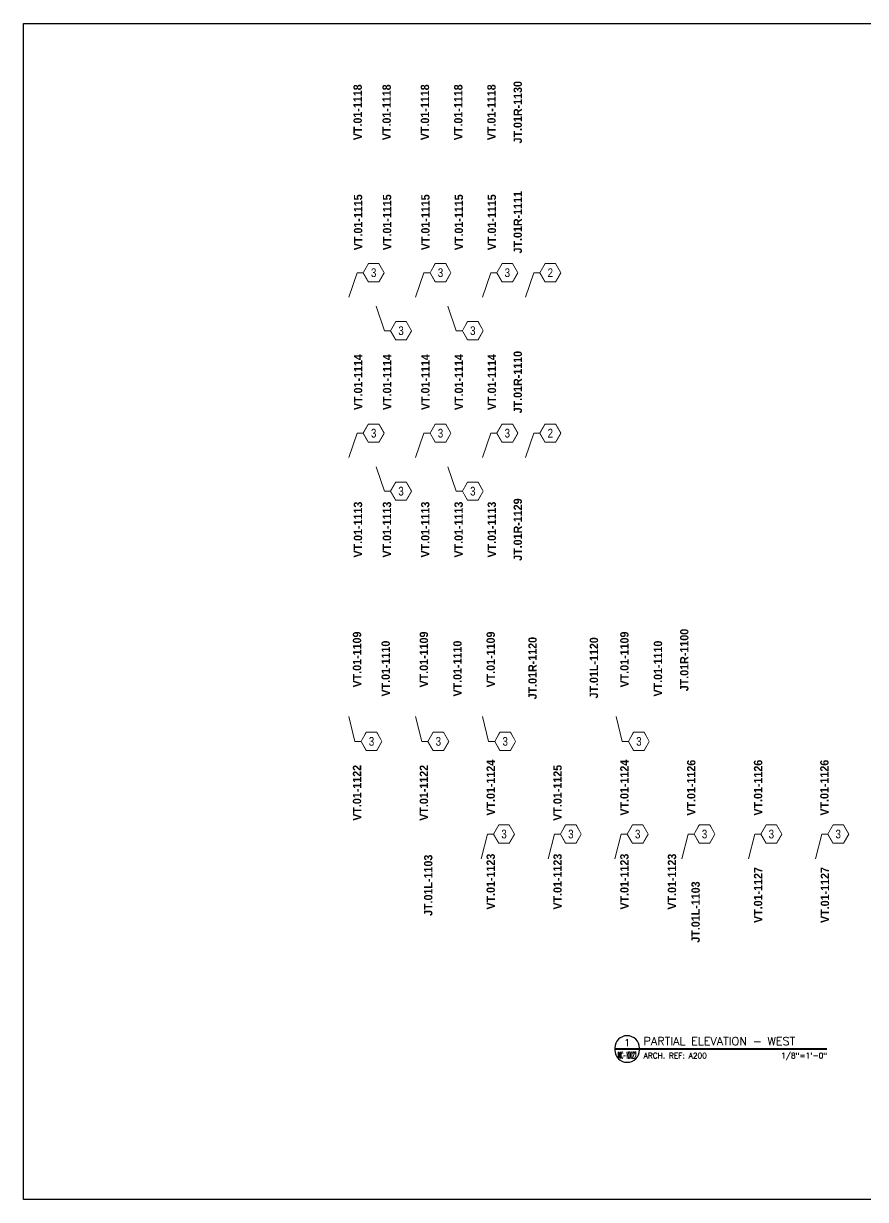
# Paper-space layout 'INC SFT.GL-10022' of a CAD drawing. Header units: inches. Extents: x 0.7 to 16.4, y -0.1 to 10.9.
# Drawn here: x 0.69 to 8.56, y -0.06 to 10.93 of the extents above; entities that cross this region are included whole.
import ezdxf
from ezdxf.enums import TextEntityAlignment as Align

# ---------------------------------------------------------------- set-up
doc = ezdxf.new("R2010")
doc.units = ezdxf.units.IN
doc.header["$MEASUREMENT"] = 0
doc.linetypes.add('PHANTOM2', pattern=[1.25, 0.625, -0.125, 0.125, -0.125, 0.125, -0.125])
for name, color, linetype, lineweight in [('!Note', 50, 'Continuous', 30), ('!Symbol', 131, 'Continuous', 30), ('!Tag', 144, 'Continuous', 9)]:
    doc.layers.add(name, color=color, linetype=linetype, lineweight=lineweight)
doc.layers.add('0 @ 1', color=7, linetype='Continuous')
doc.layers.add('Title Block', color=3, linetype='Continuous')
doc.styles.add('Arial Narrow', font='')
doc.styles.add('Arial Narrow Bold', font='')
doc.styles.add('DTL PROKYON T LIGHT', font='')
doc.styles.add('Romans', font='romans.shx', dxfattribs={"width": 0.8})
doc.styles.add('RS8', font='romans.shx', dxfattribs={"width": 0.8})
doc.styles.get("Standard").update_dxf_attribs({"font": 'arial.ttf'})
doc.styles.get('Arial Narrow').set_extended_font_data('Arial Narrow')
doc.styles.get('Arial Narrow Bold').set_extended_font_data('Arial Narrow', bold=True)
doc.styles.get('DTL PROKYON T LIGHT').set_extended_font_data('DTL Prokyon T Light')

# ---------------------------------------------------------------- blocks, each defined once
blk = doc.blocks.new('address')
at = {"color": 7, "style": 'DTL PROKYON T LIGHT'}
for s, p in [('40 TIOGA WAY ', (33.92, -0.018)), ('SUITE 250 MARBLEHEAD', (33.92, -0.359)), ('MA01945 USA', (33.92, -0.71)), ('TEL:   +1-7816392644', (33.859, -1.426)), ('FAX:   +1-7816398055', (33.798, -1.785))]:
    blk.add_text(s, height=0.22807, dxfattribs=at).set_placement(p)
blk = doc.blocks.new('A$C1EC02458')
at = {"xscale": 5.697759963648, "yscale": 5.697759963648, "zscale": 5.697759963648}
blk.add_blockref('address', (-191.61, 14.7), dxfattribs=at)
blk = doc.blocks.new('TTB_DIE DRAWING_A4')
at = {"layer": 'Title Block', "color": 5, "linetype": 'Continuous'}
blk.add_line((204.9, 64.53), (204.9, 0), dxfattribs=at)
at = {"layer": 'Title Block', "color": 5}
blk.add_line((270, 64.53), (204.9, 64.53), dxfattribs=at)
at = {"layer": 'Title Block', "color": 4}
for p, q in [((270, 51.51), (204.9, 51.51)), ((204.9, 42.32), (270, 42.32)), ((243.16, 42.32), (243.16, 17.08)), ((243.16, 33.32), (204.9, 33.32)), ((204.9, 24.31), (243.16, 24.31)), ((270, 17.08), (204.9, 17.08)), ((256.3, 17.08), (256.3, 4.93)), ((270, 4.93), (204.9, 4.93))]:
    blk.add_line(p, q, dxfattribs=at)
at = {"layer": 'Title Block', "color": 64}
for p, q in [((215.75, 51.51), (215.75, 42.32)), ((270, 47.17), (204.9, 47.17)), ((216.4, 17.08), (216.4, 24.31)), ((227.9, 17.08), (227.9, 24.31)), ((204.9, 20.69), (243.16, 20.69))]:
    blk.add_line(p, q, dxfattribs=at)
at = {"layer": 'Title Block', "color": 5}
blk.add_lwpolyline([(270, 0), (0, 0), (0, 190), (270, 190)], close=True, dxfattribs=at)
at = {"layer": 'Title Block', "color": 3, "linetype": 'PHANTOM2', "ltscale": 0.3, "const_width": 0.125}
for points in [[(219.7, 58.88), (217.9, 57.98), (237.49, 57.98), (235.69, 57.08)], [(217.9, 54.56), (237.49, 54.56)]]:
    blk.add_lwpolyline(points, dxfattribs=at)
blk.add_blockref('A$C1EC02458', (243.01, 17.08))
at = {"layer": 'Title Block', "attachment_point": 6, "style": 'RS8'}
for s, insert, char_height in [('NOTES :', (212.43, 62.07), 1.329), ('ALL ITEMS ENGRAVED FROM INSIDE', (258.92, 62.26), 1.8084), ('GRAIN DIRECTION', (258.57, 58.31), 1.8084), ('EXPOSED SURFACE', (260.94, 54.36), 1.8084), ('FINISH :', (212.37, 49.33), 1.329), ('MATERIAL', (213.13, 44.77), 1.329), ('PROJECT:', (213.88, 40.52), 1.447), ('DRWG TITLE:', (216.47, 31.51), 1.4467), ('DRAWN BY', (215.14, 22.25), 1.447), ('NAME', (220.31, 23.42), 1.157), ('DATE', (231.45, 23.42), 1.157), ('SUBMITTED', (215.04, 18.64), 1.447), ('\\PDRWG.NO.', (214.09, 16.5), 1.447), ('\\PREVISION NO.', (268.67, 16.5), 1.4467), ('ORIGINAL SIZE OF DRWG : A', (246.2, 2.45), 1.8084)]:
    blk.add_mtext(s, dxfattribs=dict(at, insert=insert, char_height=char_height))
blk = doc.blocks.new('*U462')
at = {"flags": 128}
blk.add_lwpolyline([(0.45, 0.018, 1), (0, 0.018), (0, -0.018, 1), (0.45, -0.018)], format="xyb", dxfattribs=at)
at = {"const_width": 0.035}
blk.add_lwpolyline([(0, 0), (3.877, 0)], dxfattribs=at)
at = {"layer": '0 @ 1'}
for tag, height, style, p in [('VIEW', 0.15, 'Arial Narrow Bold', (0.525, 0.22)), ('ARCHITECTURALREFERENCE', 0.1, 'Arial Narrow', (0.525, -0.07))]:
    blk.add_attdef(tag, text='', height=height, dxfattribs=dict(at, style=style)).set_placement(p, align=Align.TOP_LEFT)
at = {"layer": '0 @ 1', "style": 'Arial Narrow'}
for tag, height, p in [('VIEWNUMBER', 0.125, (0.225, 0.177)), ('SHEETREFERENCE', 0.075, (0.225, -0.052))]:
    blk.add_attdef(tag, text='', height=height, dxfattribs=at).set_placement(p, align=Align.TOP_CENTER)
blk.add_attdef('SCALE', text='', height=0.1, dxfattribs=at).set_placement((3.877, -0.07), align=Align.TOP_RIGHT)
blk = doc.blocks.new('*U1065')
at = {"color": 144, "linetype": 'Continuous', "lineweight": 9}
for points in [[(-2.64, 0), (-1.32, 2.29), (1.32, 2.29), (2.64, 0), (1.32, -2.29), (-1.32, -2.29)], [(-2.52, 0), (-1.26, 2.18), (1.26, 2.18), (2.52, 0), (1.26, -2.18), (-1.26, -2.18)]]:
    blk.add_lwpolyline(points, close=True, dxfattribs=at)
at = {"linetype": 'Continuous', "width": 0.8}
blk.add_attdef('NUMBER', text='', height=2.21, dxfattribs=at).set_placement((0, 0), align=Align.MIDDLE_CENTER)
blk.add_wipeout([(-1.26, 2.18), (1.26, 2.18), (2.52, 0), (1.26, -2.18), (-1.26, -2.18), (-2.52, 0)])
blk = doc.blocks.new('*U1067')
at = {"color": 144, "linetype": 'Continuous', "lineweight": 9}
for points in [[(-2.64, 0), (-1.32, 2.29), (1.32, 2.29), (2.64, 0), (1.32, -2.29), (-1.32, -2.29)], [(-2.52, 0), (-1.26, 2.18), (1.26, 2.18), (2.52, 0), (1.26, -2.18), (-1.26, -2.18)]]:
    blk.add_lwpolyline(points, close=True, dxfattribs=at)
at = {"linetype": 'Continuous', "width": 0.8}
blk.add_attdef('NUMBER', text='', height=2.21, dxfattribs=at).set_placement((0, 0), align=Align.MIDDLE_CENTER)
blk.add_wipeout([(-1.26, 2.18), (1.26, 2.18), (2.52, 0), (1.26, -2.18), (-1.26, -2.18), (-2.52, 0)])
blk = doc.blocks.new('*U1068')
at = {"color": 144, "linetype": 'Continuous', "lineweight": 9}
for points in [[(-2.64, 0), (-1.32, 2.29), (1.32, 2.29), (2.64, 0), (1.32, -2.29), (-1.32, -2.29)], [(-2.52, 0), (-1.26, 2.18), (1.26, 2.18), (2.52, 0), (1.26, -2.18), (-1.26, -2.18)]]:
    blk.add_lwpolyline(points, close=True, dxfattribs=at)
at = {"linetype": 'Continuous', "width": 0.8}
blk.add_attdef('NUMBER', text='', height=2.21, dxfattribs=at).set_placement((0, 0), align=Align.MIDDLE_CENTER)
blk.add_wipeout([(-1.26, 2.18), (1.26, 2.18), (2.52, 0), (1.26, -2.18), (-1.26, -2.18), (-2.52, 0)])
blk = doc.blocks.new('*U1069')
at = {"color": 144, "linetype": 'Continuous', "lineweight": 9}
for points in [[(-2.64, 0), (-1.32, 2.29), (1.32, 2.29), (2.64, 0), (1.32, -2.29), (-1.32, -2.29)], [(-2.52, 0), (-1.26, 2.18), (1.26, 2.18), (2.52, 0), (1.26, -2.18), (-1.26, -2.18)]]:
    blk.add_lwpolyline(points, close=True, dxfattribs=at)
at = {"linetype": 'Continuous', "width": 0.8}
blk.add_attdef('NUMBER', text='', height=2.21, dxfattribs=at).set_placement((0, 0), align=Align.MIDDLE_CENTER)
blk.add_wipeout([(-1.26, 2.18), (1.26, 2.18), (2.52, 0), (1.26, -2.18), (-1.26, -2.18), (-2.52, 0)])
blk = doc.blocks.new('*U1071')
at = {"color": 144, "linetype": 'Continuous', "lineweight": 9}
for points in [[(-2.64, 0), (-1.32, 2.29), (1.32, 2.29), (2.64, 0), (1.32, -2.29), (-1.32, -2.29)], [(-2.52, 0), (-1.26, 2.18), (1.26, 2.18), (2.52, 0), (1.26, -2.18), (-1.26, -2.18)]]:
    blk.add_lwpolyline(points, close=True, dxfattribs=at)
at = {"linetype": 'Continuous', "width": 0.8}
blk.add_attdef('NUMBER', text='', height=2.21, dxfattribs=at).set_placement((0, 0), align=Align.MIDDLE_CENTER)
blk.add_wipeout([(-1.26, 2.18), (1.26, 2.18), (2.52, 0), (1.26, -2.18), (-1.26, -2.18), (-2.52, 0)])
blk = doc.blocks.new('*U1072')
at = {"color": 144, "linetype": 'Continuous', "lineweight": 9}
for points in [[(-2.64, 0), (-1.32, 2.29), (1.32, 2.29), (2.64, 0), (1.32, -2.29), (-1.32, -2.29)], [(-2.52, 0), (-1.26, 2.18), (1.26, 2.18), (2.52, 0), (1.26, -2.18), (-1.26, -2.18)]]:
    blk.add_lwpolyline(points, close=True, dxfattribs=at)
at = {"linetype": 'Continuous', "width": 0.8}
blk.add_attdef('NUMBER', text='', height=2.21, dxfattribs=at).set_placement((0, 0), align=Align.MIDDLE_CENTER)
blk.add_wipeout([(-1.26, 2.18), (1.26, 2.18), (2.52, 0), (1.26, -2.18), (-1.26, -2.18), (-2.52, 0)])
blk = doc.blocks.new('*U1073')
at = {"color": 144, "linetype": 'Continuous', "lineweight": 9}
for points in [[(-2.64, 0), (-1.32, 2.29), (1.32, 2.29), (2.64, 0), (1.32, -2.29), (-1.32, -2.29)], [(-2.52, 0), (-1.26, 2.18), (1.26, 2.18), (2.52, 0), (1.26, -2.18), (-1.26, -2.18)]]:
    blk.add_lwpolyline(points, close=True, dxfattribs=at)
at = {"linetype": 'Continuous', "width": 0.8}
blk.add_attdef('NUMBER', text='', height=2.21, dxfattribs=at).set_placement((0, 0), align=Align.MIDDLE_CENTER)
blk.add_wipeout([(-1.26, 2.18), (1.26, 2.18), (2.52, 0), (1.26, -2.18), (-1.26, -2.18), (-2.52, 0)])
blk = doc.blocks.new('*U1074')
at = {"color": 144, "linetype": 'Continuous', "lineweight": 9}
for points in [[(-2.64, 0), (-1.32, 2.29), (1.32, 2.29), (2.64, 0), (1.32, -2.29), (-1.32, -2.29)], [(-2.52, 0), (-1.26, 2.18), (1.26, 2.18), (2.52, 0), (1.26, -2.18), (-1.26, -2.18)]]:
    blk.add_lwpolyline(points, close=True, dxfattribs=at)
at = {"linetype": 'Continuous', "width": 0.8}
blk.add_attdef('NUMBER', text='', height=2.21, dxfattribs=at).set_placement((0, 0), align=Align.MIDDLE_CENTER)
blk.add_wipeout([(-1.26, 2.18), (1.26, 2.18), (2.52, 0), (1.26, -2.18), (-1.26, -2.18), (-2.52, 0)])
blk = doc.blocks.new('*U1076')
at = {"color": 144, "linetype": 'Continuous', "lineweight": 9}
for points in [[(-2.64, 0), (-1.32, 2.29), (1.32, 2.29), (2.64, 0), (1.32, -2.29), (-1.32, -2.29)], [(-2.52, 0), (-1.26, 2.18), (1.26, 2.18), (2.52, 0), (1.26, -2.18), (-1.26, -2.18)]]:
    blk.add_lwpolyline(points, close=True, dxfattribs=at)
at = {"linetype": 'Continuous', "width": 0.8}
blk.add_attdef('NUMBER', text='', height=2.21, dxfattribs=at).set_placement((0, 0), align=Align.MIDDLE_CENTER)
blk.add_wipeout([(-1.26, 2.18), (1.26, 2.18), (2.52, 0), (1.26, -2.18), (-1.26, -2.18), (-2.52, 0)])
blk = doc.blocks.new('*U1077')
at = {"color": 144, "linetype": 'Continuous', "lineweight": 9}
for points in [[(-2.64, 0), (-1.32, 2.29), (1.32, 2.29), (2.64, 0), (1.32, -2.29), (-1.32, -2.29)], [(-2.52, 0), (-1.26, 2.18), (1.26, 2.18), (2.52, 0), (1.26, -2.18), (-1.26, -2.18)]]:
    blk.add_lwpolyline(points, close=True, dxfattribs=at)
at = {"linetype": 'Continuous', "width": 0.8}
blk.add_attdef('NUMBER', text='', height=2.21, dxfattribs=at).set_placement((0, 0), align=Align.MIDDLE_CENTER)
blk.add_wipeout([(-1.26, 2.18), (1.26, 2.18), (2.52, 0), (1.26, -2.18), (-1.26, -2.18), (-2.52, 0)])
blk = doc.blocks.new('*U1078')
at = {"color": 144, "linetype": 'Continuous', "lineweight": 9}
for points in [[(-2.64, 0), (-1.32, 2.29), (1.32, 2.29), (2.64, 0), (1.32, -2.29), (-1.32, -2.29)], [(-2.52, 0), (-1.26, 2.18), (1.26, 2.18), (2.52, 0), (1.26, -2.18), (-1.26, -2.18)]]:
    blk.add_lwpolyline(points, close=True, dxfattribs=at)
at = {"linetype": 'Continuous', "width": 0.8}
blk.add_attdef('NUMBER', text='', height=2.21, dxfattribs=at).set_placement((0, 0), align=Align.MIDDLE_CENTER)
blk.add_wipeout([(-1.26, 2.18), (1.26, 2.18), (2.52, 0), (1.26, -2.18), (-1.26, -2.18), (-2.52, 0)])

psp = doc.layouts.new('INC SFT.GL-10022')

# ---------------------------------------------------------------- linework, layer by layer
at = {"layer": '!Tag', "lineweight": 13}
for points in [[(3.986, 8.292), (4.064, 8.064), (4.121, 8.064)], [(4.657, 8.292), (4.735, 8.064), (4.792, 8.064)], [(3.986, 6.792), (4.064, 6.564), (4.121, 6.564)], [(4.657, 6.792), (4.735, 6.564), (4.792, 6.564)]]:
    psp.add_lwpolyline(points, dxfattribs=at)

# ---------------------------------------------------------------- block references
at = {"layer": '!Symbol'}
ref = psp.add_blockref('*U462', (6.218, 1.351), dxfattribs=dict(at, xscale=0.511811023622, yscale=0.511811023622, zscale=0.511811023622))
ref.add_attrib('VIEWNUMBER', '1', dxfattribs={"layer": '0 @ 1', "height": 0.064, "style": 'Romans'}).set_placement((6.333, 1.442), align=Align.TOP_CENTER)
ref.add_attrib('SHEETREFERENCE', 'INC-10022', dxfattribs={"layer": '0', "height": 0.0625, "style": 'Romans', "width": 0.3}).set_placement((6.333, 1.324), align=Align.TOP_CENTER)
ref.add_attrib('VIEW', 'PARTIAL ELEVATION - WEST', dxfattribs={"layer": '0 @ 1', "height": 0.07677, "style": 'Romans'}).set_placement((6.487, 1.463), align=Align.TOP_LEFT)
ref.add_attrib('SCALE', '1/8"=1\'-0"', dxfattribs={"layer": '0 @ 1', "height": 0.0512, "style": 'Romans'}).set_placement((8.203, 1.315), align=Align.TOP_RIGHT)
ref.add_attrib('ARCHITECTURALREFERENCE', 'ARCH. REF: A200', dxfattribs={"layer": '0 @ 1', "height": 0.05118, "style": 'Romans'}).set_placement((6.487, 1.315), align=Align.TOP_LEFT)

# ---------------------------------------------------------------- texts
at = {"layer": '!Note', "color": 1, "char_height": 0.07812, "width": 0.2617, "attachment_point": 5, "rotation": 90, "style": 'Romans', "bg_fill": 3, "box_fill_scale": 1, "bg_fill_color": 0, "bg_fill_transparency": 0}
for s, insert in [('\\fArial Black|b0|i0|c0|p34;VT.01-1109', (4.433, 4.991)), ('\\fArial Black|b0|i0|c0|p34;VT.01-1109', (5.058, 4.991)), ('\\fArial Black|b0|i0|c0|p34;VT.01-1109', (6.308, 4.991)), ('\\fArial Black|b0|i0|c0|p34;VT.01-1110', (4.076, 4.906)), ('\\fArial Black|b0|i0|c0|p34;VT.01-1110', (4.747, 4.906)), ('\\fArial Black|b0|i0|c0|p34;VT.01-1110', (6.622, 4.906)), ('\\fArial Black|b0|i0|c0|p34;VT.01-1122', (3.808, 3.745)), ('\\fArial Black|b0|i0|c0|p34;VT.01-1122', (4.433, 3.745)), ('\\fArial Black|b0|i0|c0|p34;VT.01-1124', (5.058, 3.793)), ('\\fArial Black|b0|i0|c0|p34;VT.01-1125', (5.683, 3.745)), ('\\fArial Black|b0|i0|c0|p34;VT.01-1124', (6.308, 3.793)), ('\\fArial Black|b0|i0|c0|p34;VT.01-1126', (6.933, 3.793)), ('\\fArial Black|b0|i0|c0|p34;VT.01-1126', (7.558, 3.793)), ('\\fArial Black|b0|i0|c0|p34;VT.01-1126', (8.178, 3.793)), ('\\fArial Black|b0|i0|c0|p34;VT.01-1123', (5.058, 2.915)), ('\\fArial Black|b0|i0|c0|p34;VT.01-1123', (5.683, 2.915)), ('\\fArial Black|b0|i0|c0|p34;VT.01-1123', (6.308, 2.915)), ('\\fArial Black|b0|i0|c0|p34;VT.01-1123', (6.753, 2.915)), ('\\fArial Black|b0|i0|c0|p34;VT.01-1127', (7.558, 2.79)), ('\\fArial Black|b0|i0|c0|p34;VT.01-1127', (8.183, 2.79))]:
    psp.add_mtext(s, dxfattribs=dict(at, insert=insert))
at = {"layer": '!Note', "color": 2, "char_height": 0.07812, "width": 0.2617, "attachment_point": 5, "rotation": 90, "style": 'Romans', "bg_fill": 3, "box_fill_scale": 1, "bg_fill_color": 0, "bg_fill_transparency": 0}
for insert in [(4.474, 2.881), (6.974, 2.631)]:
    psp.add_mtext('\\fArial Black|b0|i0|c0|p34;JT.01L-1103', dxfattribs=dict(at, insert=insert))

# ---------------------------------------------------------------- next in the draw order: block references
at = {"xscale": 0.057839992223, "yscale": 0.057839992223, "zscale": 0.057839992223}
psp.add_blockref('TTB_DIE DRAWING_A4', (0.689, -0.055), dxfattribs=at)

# ---------------------------------------------------------------- next in the draw order: block references
at = {"layer": '!Tag'}
ref = psp.add_blockref('*U1065', (3.963, 8.606), dxfattribs=dict(at, xscale=0.036987950213, yscale=0.036987950213, zscale=0.036987950213, rotation=180))
ref.add_attrib('NUMBER', '3', dxfattribs={"layer": '0', "linetype": 'Continuous', "height": 0.0817, "width": 0.8}).set_placement((3.963, 8.606), align=Align.MIDDLE_CENTER)
ref = psp.add_blockref('*U1067', (4.588, 8.606), dxfattribs=dict(at, xscale=0.036987950213, yscale=0.036987950213, zscale=0.036987950213, rotation=180))
ref.add_attrib('NUMBER', '3', dxfattribs={"layer": '0', "linetype": 'Continuous', "height": 0.0817, "width": 0.8}).set_placement((4.588, 8.606), align=Align.MIDDLE_CENTER)
ref = psp.add_blockref('*U1068', (5.213, 8.606), dxfattribs=dict(at, xscale=0.036987950213, yscale=0.036987950213, zscale=0.036987950213, rotation=180))
ref.add_attrib('NUMBER', '3', dxfattribs={"layer": '0', "linetype": 'Continuous', "height": 0.0817, "width": 0.8}).set_placement((5.213, 8.606), align=Align.MIDDLE_CENTER)
ref = psp.add_blockref('*U1069', (5.615, 8.606), dxfattribs=dict(at, xscale=0.036987950213, yscale=0.036987950213, zscale=0.036987950213, rotation=180))
ref.add_attrib('NUMBER', '2', dxfattribs={"layer": '0', "linetype": 'Continuous', "height": 0.0817, "width": 0.8}).set_placement((5.615, 8.606), align=Align.MIDDLE_CENTER)
ref = psp.add_blockref('*U1065', (4.219, 8.064), dxfattribs=dict(at, xscale=0.036987950213, yscale=0.036987950213, zscale=0.036987950213, rotation=180))
ref.add_attrib('NUMBER', '3', dxfattribs={"layer": '0', "linetype": 'Continuous', "height": 0.0817, "width": 0.8}).set_placement((4.219, 8.064), align=Align.MIDDLE_CENTER)
ref = psp.add_blockref('*U1065', (4.89, 8.064), dxfattribs=dict(at, xscale=0.036987950213, yscale=0.036987950213, zscale=0.036987950213, rotation=180))
ref.add_attrib('NUMBER', '3', dxfattribs={"layer": '0', "linetype": 'Continuous', "height": 0.0817, "width": 0.8}).set_placement((4.89, 8.064), align=Align.MIDDLE_CENTER)
ref = psp.add_blockref('*U1071', (3.963, 7.106), dxfattribs=dict(at, xscale=0.036987950213, yscale=0.036987950213, zscale=0.036987950213, rotation=180))
ref.add_attrib('NUMBER', '3', dxfattribs={"layer": '0', "linetype": 'Continuous', "height": 0.0817, "width": 0.8}).set_placement((3.963, 7.106), align=Align.MIDDLE_CENTER)
ref = psp.add_blockref('*U1072', (4.588, 7.106), dxfattribs=dict(at, xscale=0.036987950213, yscale=0.036987950213, zscale=0.036987950213, rotation=180))
ref.add_attrib('NUMBER', '3', dxfattribs={"layer": '0', "linetype": 'Continuous', "height": 0.0817, "width": 0.8}).set_placement((4.588, 7.106), align=Align.MIDDLE_CENTER)
ref = psp.add_blockref('*U1073', (5.213, 7.106), dxfattribs=dict(at, xscale=0.036987950213, yscale=0.036987950213, zscale=0.036987950213, rotation=180))
ref.add_attrib('NUMBER', '3', dxfattribs={"layer": '0', "linetype": 'Continuous', "height": 0.0817, "width": 0.8}).set_placement((5.213, 7.106), align=Align.MIDDLE_CENTER)
ref = psp.add_blockref('*U1074', (5.615, 7.106), dxfattribs=dict(at, xscale=0.036987950213, yscale=0.036987950213, zscale=0.036987950213, rotation=180))
ref.add_attrib('NUMBER', '2', dxfattribs={"layer": '0', "linetype": 'Continuous', "height": 0.0817, "width": 0.8}).set_placement((5.615, 7.106), align=Align.MIDDLE_CENTER)
ref = psp.add_blockref('*U1076', (3.943, 4.226), dxfattribs=dict(at, xscale=0.036987950213, yscale=0.036987950213, zscale=0.036987950213, rotation=180))
ref.add_attrib('NUMBER', '3', dxfattribs={"layer": '0', "linetype": 'Continuous', "height": 0.0817, "width": 0.8}).set_placement((3.943, 4.226), align=Align.MIDDLE_CENTER)
ref = psp.add_blockref('*U1077', (4.568, 4.226), dxfattribs=dict(at, xscale=0.036987950213, yscale=0.036987950213, zscale=0.036987950213, rotation=180))
ref.add_attrib('NUMBER', '3', dxfattribs={"layer": '0', "linetype": 'Continuous', "height": 0.0817, "width": 0.8}).set_placement((4.568, 4.226), align=Align.MIDDLE_CENTER)
ref = psp.add_blockref('*U1078', (5.193, 4.226), dxfattribs=dict(at, xscale=0.036987950213, yscale=0.036987950213, zscale=0.036987950213, rotation=180))
ref.add_attrib('NUMBER', '3', dxfattribs={"layer": '0', "linetype": 'Continuous', "height": 0.0817, "width": 0.8}).set_placement((5.193, 4.226), align=Align.MIDDLE_CENTER)
ref = psp.add_blockref('*U1078', (6.443, 4.226), dxfattribs=dict(at, xscale=0.036987950213, yscale=0.036987950213, zscale=0.036987950213, rotation=180))
ref.add_attrib('NUMBER', '3', dxfattribs={"layer": '0', "linetype": 'Continuous', "height": 0.0817, "width": 0.8}).set_placement((6.443, 4.226), align=Align.MIDDLE_CENTER)
ref = psp.add_blockref('*U1076', (5.182, 3.36), dxfattribs=dict(at, xscale=0.036987950213, yscale=0.036987950213, zscale=0.036987950213, rotation=180))
ref.add_attrib('NUMBER', '3', dxfattribs={"layer": '0', "linetype": 'Continuous', "height": 0.0817, "width": 0.8}).set_placement((5.182, 3.36), align=Align.MIDDLE_CENTER)
ref = psp.add_blockref('*U1077', (5.807, 3.36), dxfattribs=dict(at, xscale=0.036987950213, yscale=0.036987950213, zscale=0.036987950213, rotation=180))
ref.add_attrib('NUMBER', '3', dxfattribs={"layer": '0', "linetype": 'Continuous', "height": 0.0817, "width": 0.8}).set_placement((5.807, 3.36), align=Align.MIDDLE_CENTER)
ref = psp.add_blockref('*U1078', (6.432, 3.36), dxfattribs=dict(at, xscale=0.036987950213, yscale=0.036987950213, zscale=0.036987950213, rotation=180))
ref.add_attrib('NUMBER', '3', dxfattribs={"layer": '0', "linetype": 'Continuous', "height": 0.0817, "width": 0.8}).set_placement((6.432, 3.36), align=Align.MIDDLE_CENTER)
ref = psp.add_blockref('*U1076', (7.057, 3.36), dxfattribs=dict(at, xscale=0.036987950213, yscale=0.036987950213, zscale=0.036987950213, rotation=180))
ref.add_attrib('NUMBER', '3', dxfattribs={"layer": '0', "linetype": 'Continuous', "height": 0.0817, "width": 0.8}).set_placement((7.057, 3.36), align=Align.MIDDLE_CENTER)
ref = psp.add_blockref('*U1077', (7.682, 3.36), dxfattribs=dict(at, xscale=0.036987950213, yscale=0.036987950213, zscale=0.036987950213, rotation=180))
ref.add_attrib('NUMBER', '3', dxfattribs={"layer": '0', "linetype": 'Continuous', "height": 0.0817, "width": 0.8}).set_placement((7.682, 3.36), align=Align.MIDDLE_CENTER)
ref = psp.add_blockref('*U1078', (8.307, 3.36), dxfattribs=dict(at, xscale=0.036987950213, yscale=0.036987950213, zscale=0.036987950213, rotation=180))
ref.add_attrib('NUMBER', '3', dxfattribs={"layer": '0', "linetype": 'Continuous', "height": 0.0817, "width": 0.8}).set_placement((8.307, 3.36), align=Align.MIDDLE_CENTER)

# ---------------------------------------------------------------- next in the draw order: texts
at = {"layer": '!Note', "color": 1, "char_height": 0.07812, "width": 0.2617, "attachment_point": 5, "rotation": 90, "style": 'Romans', "bg_fill": 3, "box_fill_scale": 1, "bg_fill_color": 0, "bg_fill_transparency": 0}
for s, insert in [('\\fArial Black|b0|i0|c0|p34;VT.01-1118', (3.814, 10.105)), ('\\fArial Black|b0|i0|c0|p34;VT.01-1118', (4.085, 10.105)), ('\\fArial Black|b0|i0|c0|p34;VT.01-1118', (4.443, 10.105)), ('\\fArial Black|b0|i0|c0|p34;VT.01-1118', (4.755, 10.105)), ('\\fArial Black|b0|i0|c0|p34;VT.01-1118', (5.065, 10.105)), ('\\fArial Black|b0|i0|c0|p34;VT.01-1115', (3.818, 9.077)), ('\\fArial Black|b0|i0|c0|p34;VT.01-1115', (4.089, 9.077)), ('\\fArial Black|b0|i0|c0|p34;VT.01-1115', (4.447, 9.077)), ('\\fArial Black|b0|i0|c0|p34;VT.01-1115', (4.76, 9.077)), ('\\fArial Black|b0|i0|c0|p34;VT.01-1115', (5.069, 9.077)), ('\\fArial Black|b0|i0|c0|p34;VT.01-1114', (3.818, 7.583)), ('\\fArial Black|b0|i0|c0|p34;VT.01-1114', (4.089, 7.583)), ('\\fArial Black|b0|i0|c0|p34;VT.01-1114', (4.447, 7.583)), ('\\fArial Black|b0|i0|c0|p34;VT.01-1114', (4.76, 7.583)), ('\\fArial Black|b0|i0|c0|p34;VT.01-1114', (5.069, 7.583)), ('\\fArial Black|b0|i0|c0|p34;VT.01-1113', (3.817, 6.205)), ('\\fArial Black|b0|i0|c0|p34;VT.01-1113', (4.088, 6.205)), ('\\fArial Black|b0|i0|c0|p34;VT.01-1113', (4.446, 6.205)), ('\\fArial Black|b0|i0|c0|p34;VT.01-1113', (4.758, 6.205)), ('\\fArial Black|b0|i0|c0|p34;VT.01-1113', (5.068, 6.205)), ('\\fArial Black|b0|i0|c0|p34;VT.01-1109', (3.808, 4.991))]:
    psp.add_mtext(s, dxfattribs=dict(at, insert=insert))
at = {"layer": '!Note', "color": 5, "char_height": 0.07812, "width": 0.2617, "attachment_point": 5, "rotation": 90, "style": 'Romans', "bg_fill": 3, "box_fill_scale": 1, "bg_fill_color": 0, "bg_fill_transparency": 0}
for s, insert in [('\\fArial Black|b0|i0|c0|p34;JT.01R-1130', (5.311, 10.105)), ('\\fArial Black|b0|i0|c0|p34;JT.01R-1111', (5.311, 9.077)), ('\\fArial Black|b0|i0|c0|p34;JT.01R-1110', (5.311, 7.583)), ('\\fArial Black|b0|i0|c0|p34;JT.01R-1129', (5.311, 6.205)), ('\\fArial Black|b0|i0|c0|p34;JT.01R-1120', (5.449, 4.91)), ('\\fArial Black|b0|i0|c0|p34;JT.01R-1100', (6.868, 4.986))]:
    psp.add_mtext(s, dxfattribs=dict(at, insert=insert))
at = {"layer": '!Note', "color": 2, "insert": (6.023, 4.913), "char_height": 0.07812, "width": 0.2617, "attachment_point": 5, "rotation": 90, "style": 'Romans', "bg_fill": 3, "box_fill_scale": 1, "bg_fill_color": 0, "bg_fill_transparency": 0}
psp.add_mtext('\\fArial Black|b0|i0|c0|p34;JT.01L-1120', dxfattribs=at)

# ---------------------------------------------------------------- next in the draw order: linework, layer by layer
at = {"layer": '!Tag', "lineweight": 13}
for points in [[(3.73, 8.378), (3.808, 8.606), (3.865, 8.606)], [(4.355, 8.378), (4.433, 8.606), (4.49, 8.606)], [(4.98, 8.378), (5.058, 8.606), (5.115, 8.606)], [(5.382, 8.378), (5.46, 8.606), (5.517, 8.606)], [(3.73, 6.878), (3.808, 7.106), (3.865, 7.106)], [(4.355, 6.878), (4.433, 7.106), (4.49, 7.106)], [(4.98, 6.878), (5.058, 7.106), (5.115, 7.106)], [(5.382, 6.878), (5.46, 7.106), (5.517, 7.106)], [(3.73, 4.458), (3.788, 4.226), (3.845, 4.226)], [(4.355, 4.458), (4.413, 4.226), (4.47, 4.226)], [(4.98, 4.458), (5.038, 4.226), (5.095, 4.226)], [(6.23, 4.458), (6.288, 4.226), (6.345, 4.226)], [(4.969, 3.128), (5.028, 3.36), (5.085, 3.36)], [(5.594, 3.128), (5.653, 3.36), (5.71, 3.36)], [(6.219, 3.128), (6.278, 3.36), (6.335, 3.36)], [(6.844, 3.128), (6.903, 3.36), (6.96, 3.36)], [(7.469, 3.128), (7.528, 3.36), (7.585, 3.36)], [(8.094, 3.128), (8.153, 3.36), (8.21, 3.36)]]:
    psp.add_lwpolyline(points, dxfattribs=at)

# ---------------------------------------------------------------- next in the draw order: block references
at = {"layer": '!Tag'}
ref = psp.add_blockref('*U1071', (4.219, 6.564), dxfattribs=dict(at, xscale=0.036987950213, yscale=0.036987950213, zscale=0.036987950213, rotation=180))
ref.add_attrib('NUMBER', '3', dxfattribs={"layer": '0', "linetype": 'Continuous', "height": 0.0817, "width": 0.8}).set_placement((4.219, 6.564), align=Align.MIDDLE_CENTER)
ref = psp.add_blockref('*U1071', (4.89, 6.564), dxfattribs=dict(at, xscale=0.036987950213, yscale=0.036987950213, zscale=0.036987950213, rotation=180))
ref.add_attrib('NUMBER', '3', dxfattribs={"layer": '0', "linetype": 'Continuous', "height": 0.0817, "width": 0.8}).set_placement((4.89, 6.564), align=Align.MIDDLE_CENTER)

doc.saveas('drawing.dxf')
